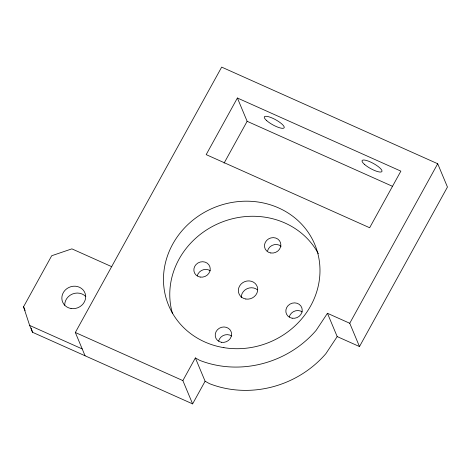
<?xml version="1.0" encoding="UTF-8"?>
<svg xmlns="http://www.w3.org/2000/svg" width="471" height="471" viewBox="0 0 471 471"><rect width="100%" height="100%" fill="white"/><g stroke="black" fill="none" stroke-linecap="round" stroke-linejoin="round"><path stroke-width="0.71" d="M192.61 403.888L182.866 380.592L195.359 357.942L205.103 381.233L192.61 403.888L32.523 332.279L29.655 325.432L23.55 306.792L51.698 255.741L71.875 248.859L111.798 266.716M85.08 355.793L75.336 332.497L221.67 67.112L437.706 163.743L447.45 187.034L359.491 346.562L337.189 336.588L327.445 313.292L316.153 330.348A98.886 90.891 -22.7 0 1 199.798 360.392L195.359 357.942M237.396 98.009L206.18 154.629L369.647 227.746L400.868 171.132L237.396 98.009L247.14 121.306L392.526 186.333M224.084 163.125L247.14 121.306M359.491 346.562L349.747 323.265L437.706 163.743M337.189 336.588L325.897 353.644A98.886 90.891 -22.7 0 1 209.542 383.688L205.103 381.233M327.445 313.292L349.747 323.265M75.336 332.497L182.866 380.592M29.655 325.432L82.219 348.94M23.55 306.792L25.116 310.524M31.163 328.14L32.523 332.279M172.48 313.498A79.181 72.775 -22.7 0 1 220.51 222.653A79.181 72.775 -22.7 0 1 318.325 253.686M64.71 305.314A12.063 11.092 -22.7 0 1 72.434 294.016A12.063 11.092 -22.7 0 1 85.852 296.648M289.253 316.965A8.295 7.624 -22.7 0 1 302.305 311.92M197.267 275.818A8.295 7.624 -22.7 0 1 210.319 270.778M218.632 341.057A8.295 7.624 -22.7 0 1 231.679 336.011M267.546 250.902A8.295 7.624 -22.7 0 1 281.134 246.268M241.217 297.713A9.803 9.008 -22.7 0 1 246.904 288.794A9.803 9.008 -22.7 0 1 257.525 289.853M223.896 347.657A79.181 72.775 -22.7 0 0 316.636 249.395A79.181 72.775 -22.7 0 0 184.65 227.805A79.181 72.775 -22.7 0 0 223.896 347.657M364.354 164.267A11.31 2.914 28.9 0 0 381.422 171.903A11.31 2.914 28.9 0 0 370.312 161.918A11.31 2.914 28.9 0 0 364.354 164.267M266.586 120.535A11.31 2.914 28.9 0 0 283.654 128.171A11.31 2.914 28.9 0 0 272.544 118.186A11.31 2.914 28.9 0 0 266.586 120.535M71.044 308.505A12.063 11.092 -22.7 0 0 85.174 293.533A12.063 11.092 -22.7 0 0 65.063 290.242A12.063 11.092 -22.7 0 0 71.044 308.505M292.155 318.213A8.295 7.624 -22.7 0 0 301.87 307.916A8.295 7.624 -22.7 0 0 288.046 305.655A8.295 7.624 -22.7 0 0 292.155 318.213M221.535 342.305A8.295 7.624 -22.7 0 0 231.249 332.014A8.295 7.624 -22.7 0 0 217.425 329.753A8.295 7.624 -22.7 0 0 221.535 342.305M200.169 277.066A8.295 7.624 -22.7 0 0 209.889 266.774A8.295 7.624 -22.7 0 0 196.06 264.514A8.295 7.624 -22.7 0 0 200.169 277.066M270.796 252.974A8.295 7.624 -22.7 0 0 280.51 242.683A8.295 7.624 -22.7 0 0 266.68 240.416A8.295 7.624 -22.7 0 0 270.796 252.974M245.827 299.026A9.803 9.008 -22.7 0 0 257.307 286.863A9.803 9.008 -22.7 0 0 240.964 284.19A9.803 9.008 -22.7 0 0 245.827 299.026"/></g></svg>
